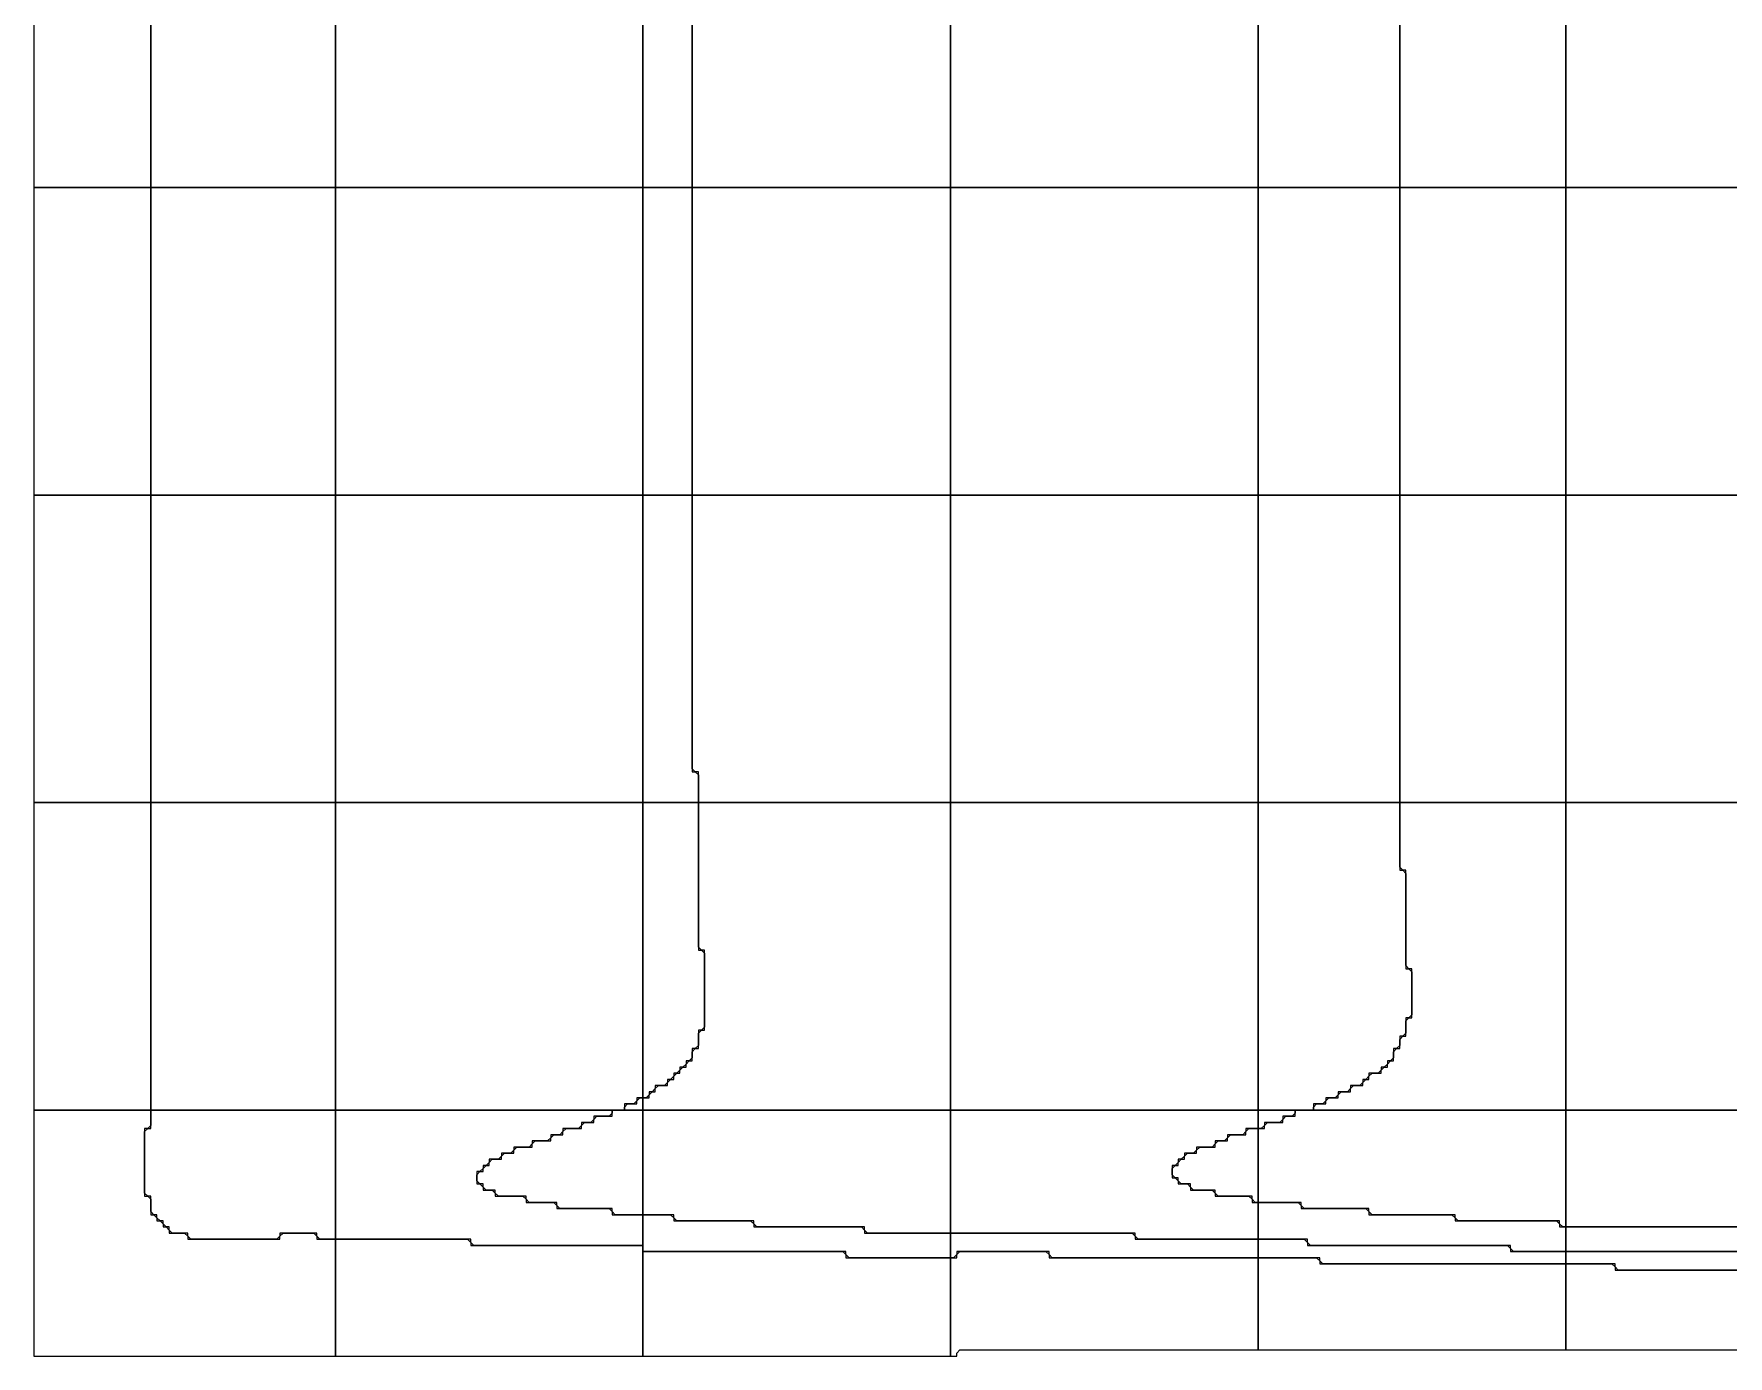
# Model space of a CAD drawing. Header units: metres. Extents: x -2.2 to 1, y -5.2 to 5.1.
# Drawn here: x -2.245 to -1.557, y -0.51 to 0.027 of the extents above; entities that cross this region are included whole.
import ezdxf

# ---------------------------------------------------------------- set-up
doc = ezdxf.new("R2010")
doc.units = ezdxf.units.M

msp = doc.modelspace()

# ---------------------------------------------------------------- linework, layer by layer
at = {"layer": '10', "color": 2}
for points in [[(-2.24543, -0.0355, 0), (-2.19793, -0.0355, 0), (-2.19793, 0.0895, 0), (-2.24543, 0.0895, 0), (-2.24543, -0.0355, 0)], [(-2.24543, -0.1605, 0), (-2.19793, -0.1605, 0), (-2.19793, -0.0355, 0), (-2.24543, -0.0355, 0), (-2.24543, -0.1605, 0)], [(-2.24543, -0.2855, 0), (-2.19793, -0.2855, 0), (-2.19793, -0.1605, 0), (-2.24543, -0.1605, 0), (-2.24543, -0.2855, 0)], [(-2.24543, -0.4105, 0), (-2.19793, -0.4105, 0), (-2.19793, -0.2855, 0), (-2.24543, -0.2855, 0), (-2.24543, -0.4105, 0)], [(-2.24543, -0.5105, 0), (-2.12293, -0.5105, 0), (-2.12293, -0.463, 0), (-2.12918, -0.463, 0), (-2.13043, -0.46175, 0), (-2.13043, -0.4605, 0), (-2.14543, -0.4605, 0), (-2.14543, -0.46175, 0), (-2.14668, -0.463, 0), (-2.18168, -0.463, 0), (-2.18293, -0.46175, 0), (-2.18293, -0.4605, 0), (-2.18918, -0.4605, 0), (-2.19043, -0.45925, 0), (-2.19043, -0.458, 0), (-2.19168, -0.458, 0), (-2.19293, -0.45675, 0), (-2.19293, -0.4555, 0), (-2.19418, -0.4555, 0), (-2.19543, -0.45425, 0), (-2.19543, -0.453, 0), (-2.19668, -0.453, 0), (-2.19793, -0.45175, 0), (-2.19793, -0.4455, 0), (-2.19918, -0.4455, 0), (-2.20043, -0.44425, 0), (-2.20043, -0.41925, 0), (-2.19918, -0.418, 0), (-2.19793, -0.418, 0), (-2.19793, -0.4105, 0), (-2.24543, -0.4105, 0), (-2.24543, -0.5105, 0)], [(-2.12293, -0.5105, 0), (-1.99793, -0.5105, 0), (-1.99793, -0.4655, 0), (-2.06668, -0.4655, 0), (-2.06793, -0.46425, 0), (-2.06793, -0.463, 0), (-2.12293, -0.463, 0), (-2.12293, -0.5105, 0)], [(-1.99793, -0.5105, 0), (-1.87293, -0.5105, 0), (-1.87293, -0.4705, 0), (-1.91418, -0.4705, 0), (-1.91543, -0.46925, 0), (-1.91543, -0.468, 0), (-1.99793, -0.468, 0), (-1.99793, -0.5105, 0)], [(-1.87293, -0.5105, 0), (-1.87043, -0.5105, 0), (-1.87043, -0.50925, 0), (-1.86918, -0.508, 0), (-1.74793, -0.508, 0), (-1.74793, -0.4705, 0), (-1.83168, -0.4705, 0), (-1.83293, -0.46925, 0), (-1.83293, -0.468, 0), (-1.87043, -0.468, 0), (-1.87043, -0.46925, 0), (-1.87168, -0.4705, 0), (-1.87293, -0.4705, 0), (-1.87293, -0.5105, 0)], [(-1.74793, -0.508, 0), (-1.62293, -0.508, 0), (-1.62293, -0.473, 0), (-1.72168, -0.473, 0), (-1.72293, -0.47175, 0), (-1.72293, -0.4705, 0), (-1.74793, -0.4705, 0), (-1.74793, -0.508, 0)], [(-1.62293, -0.508, 0), (-1.49793, -0.508, 0), (-1.49793, -0.488, 0), (-1.50168, -0.488, 0), (-1.50293, -0.48675, 0), (-1.50293, -0.4855, 0), (-1.50668, -0.4855, 0), (-1.50793, -0.48425, 0), (-1.50793, -0.483, 0), (-1.51168, -0.483, 0), (-1.51293, -0.48175, 0), (-1.51293, -0.4805, 0), (-1.51918, -0.4805, 0), (-1.52043, -0.47925, 0), (-1.52043, -0.478, 0), (-1.53168, -0.478, 0), (-1.53293, -0.47675, 0), (-1.53293, -0.4755, 0), (-1.60168, -0.4755, 0), (-1.60293, -0.47425, 0), (-1.60293, -0.473, 0), (-1.62293, -0.473, 0), (-1.62293, -0.508, 0)]]:
    msp.add_polyline3d(points, dxfattribs=at)
at = {"layer": '7', "color": 1}
for points in [[(-1.69043, -0.0355, 0), (-1.62293, -0.0355, 0), (-1.62293, 0.0895, 0), (-1.69043, 0.0895, 0), (-1.69043, -0.0355, 0)], [(-1.62293, -0.0355, 0), (-1.54043, -0.0355, 0), (-1.54043, 0.0895, 0), (-1.62293, 0.0895, 0), (-1.62293, -0.0355, 0)], [(-1.69043, -0.1605, 0), (-1.62293, -0.1605, 0), (-1.62293, -0.0355, 0), (-1.69043, -0.0355, 0), (-1.69043, -0.1605, 0)], [(-1.62293, -0.1605, 0), (-1.53293, -0.1605, 0), (-1.53293, -0.158, 0), (-1.53418, -0.158, 0), (-1.53543, -0.15675, 0), (-1.53543, -0.1505, 0), (-1.53668, -0.1505, 0), (-1.53793, -0.14925, 0), (-1.53793, -0.138, 0), (-1.53918, -0.138, 0), (-1.54043, -0.13675, 0), (-1.54043, -0.0355, 0), (-1.62293, -0.0355, 0), (-1.62293, -0.1605, 0)], [(-1.69043, -0.2855, 0), (-1.62293, -0.2855, 0), (-1.62293, -0.1605, 0), (-1.69043, -0.1605, 0), (-1.69043, -0.2855, 0)], [(-1.53293, -0.1605, 0), (-1.62293, -0.1605, 0), (-1.62293, -0.2855, 0)], [(-1.72543, -0.4105, 0), (-1.62293, -0.4105, 0), (-1.62293, -0.2855, 0), (-1.69043, -0.2855, 0), (-1.69043, -0.313, 0), (-1.68918, -0.313, 0), (-1.68793, -0.31425, 0), (-1.68793, -0.353, 0), (-1.68668, -0.353, 0), (-1.68543, -0.35425, 0), (-1.68543, -0.37175, 0), (-1.68668, -0.373, 0), (-1.68793, -0.373, 0), (-1.68793, -0.37925, 0), (-1.68918, -0.3805, 0), (-1.69043, -0.3805, 0), (-1.69043, -0.38425, 0), (-1.69168, -0.3855, 0), (-1.69293, -0.3855, 0), (-1.69293, -0.38925, 0), (-1.69418, -0.3905, 0), (-1.69543, -0.3905, 0), (-1.69543, -0.39175, 0), (-1.69668, -0.393, 0), (-1.69793, -0.393, 0), (-1.69793, -0.39425, 0), (-1.69918, -0.3955, 0), (-1.70293, -0.3955, 0), (-1.70293, -0.39675, 0), (-1.70418, -0.398, 0), (-1.70543, -0.398, 0), (-1.70543, -0.39925, 0), (-1.70668, -0.4005, 0), (-1.71043, -0.4005, 0), (-1.71043, -0.40175, 0), (-1.71168, -0.403, 0), (-1.71543, -0.403, 0), (-1.71543, -0.40425, 0), (-1.71668, -0.4055, 0), (-1.72043, -0.4055, 0), (-1.72043, -0.40675, 0), (-1.72168, -0.408, 0), (-1.72543, -0.408, 0), (-1.72543, -0.4105, 0)], [(-1.62293, -0.4105, 0), (-1.49793, -0.4105, 0), (-1.49793, -0.2855, 0), (-1.62293, -0.2855, 0), (-1.62293, -0.4105, 0)], [(-1.62293, -0.2855, 0), (-1.49793, -0.2855, 0)], [(-1.74793, -0.448, 0), (-1.73168, -0.448, 0), (-1.73043, -0.44925, 0), (-1.73043, -0.4505, 0), (-1.70418, -0.4505, 0), (-1.70293, -0.45175, 0), (-1.70293, -0.453, 0), (-1.66918, -0.453, 0), (-1.66793, -0.45425, 0), (-1.66793, -0.4555, 0), (-1.62668, -0.4555, 0), (-1.62543, -0.45675, 0), (-1.62543, -0.458, 0), (-1.62293, -0.458, 0), (-1.62293, -0.4105, 0), (-1.73293, -0.4105, 0), (-1.73293, -0.41175, 0), (-1.73418, -0.413, 0), (-1.73793, -0.413, 0), (-1.73793, -0.41425, 0), (-1.73918, -0.4155, 0), (-1.74543, -0.4155, 0), (-1.74543, -0.41675, 0), (-1.74668, -0.418, 0), (-1.74793, -0.418, 0), (-1.74793, -0.448, 0)], [(-1.62293, -0.458, 0), (-1.54168, -0.458, 0), (-1.54043, -0.45925, 0), (-1.54043, -0.4605, 0), (-1.52168, -0.4605, 0), (-1.52043, -0.46175, 0), (-1.52043, -0.463, 0), (-1.51168, -0.463, 0), (-1.51043, -0.46425, 0), (-1.51043, -0.4655, 0), (-1.50418, -0.4655, 0), (-1.50293, -0.46675, 0), (-1.50293, -0.468, 0), (-1.49793, -0.468, 0), (-1.49793, -0.4105, 0), (-1.62293, -0.4105, 0), (-1.62293, -0.458, 0)], [(-1.78293, -0.438, 0), (-1.78168, -0.438, 0), (-1.78043, -0.43925, 0), (-1.78043, -0.4405, 0), (-1.77668, -0.4405, 0), (-1.77543, -0.44175, 0), (-1.77543, -0.443, 0), (-1.76668, -0.443, 0), (-1.76543, -0.44425, 0), (-1.76543, -0.4455, 0), (-1.75168, -0.4455, 0), (-1.75043, -0.44675, 0), (-1.75043, -0.448, 0), (-1.74793, -0.448, 0), (-1.74793, -0.418, 0), (-1.75293, -0.418, 0), (-1.75293, -0.41925, 0), (-1.75418, -0.4205, 0), (-1.76043, -0.4205, 0), (-1.76043, -0.42175, 0), (-1.76168, -0.423, 0), (-1.76543, -0.423, 0), (-1.76543, -0.42425, 0), (-1.76668, -0.4255, 0), (-1.77293, -0.4255, 0), (-1.77293, -0.42675, 0), (-1.77418, -0.428, 0), (-1.77793, -0.428, 0), (-1.77793, -0.42925, 0), (-1.77918, -0.4305, 0), (-1.78043, -0.4305, 0), (-1.78043, -0.43175, 0), (-1.78168, -0.433, 0), (-1.78293, -0.433, 0), (-1.78293, -0.438, 0)]]:
    msp.add_polyline3d(points, dxfattribs=at)
at = {"layer": '8', "color": 3}
for points in [[(-1.97793, -0.0355, 0), (-1.87293, -0.0355, 0), (-1.87293, 0.0895, 0), (-1.97793, 0.0895, 0), (-1.97793, -0.0355, 0)], [(-1.87293, -0.0355, 0), (-1.74793, -0.0355, 0), (-1.74793, 0.0895, 0), (-1.87293, 0.0895, 0), (-1.87293, -0.0355, 0)], [(-1.74793, -0.0355, 0), (-1.69043, -0.0355, 0), (-1.69043, 0.0895, 0), (-1.74793, 0.0895, 0), (-1.74793, -0.0355, 0)], [(-1.97793, -0.1605, 0), (-1.87293, -0.1605, 0), (-1.87293, -0.0355, 0), (-1.97793, -0.0355, 0), (-1.97793, -0.1605, 0)], [(-1.87293, -0.1605, 0), (-1.74793, -0.1605, 0), (-1.74793, -0.0355, 0), (-1.87293, -0.0355, 0), (-1.87293, -0.1605, 0)], [(-1.74793, -0.1605, 0), (-1.69043, -0.1605, 0), (-1.69043, -0.0355, 0), (-1.74793, -0.0355, 0), (-1.74793, -0.1605, 0)], [(-1.97793, -0.273, 0), (-1.97668, -0.273, 0), (-1.97543, -0.27425, 0), (-1.97543, -0.2855, 0), (-1.87293, -0.2855, 0), (-1.87293, -0.1605, 0), (-1.97793, -0.1605, 0), (-1.97793, -0.273, 0)], [(-1.87293, -0.2855, 0), (-1.74793, -0.2855, 0), (-1.74793, -0.1605, 0), (-1.87293, -0.1605, 0), (-1.87293, -0.2855, 0)], [(-1.74793, -0.2855, 0), (-1.69043, -0.2855, 0), (-1.69043, -0.1605, 0), (-1.74793, -0.1605, 0), (-1.74793, -0.2855, 0)], [(-1.99793, -0.4105, 0), (-1.87293, -0.4105, 0), (-1.87293, -0.2855, 0), (-1.97543, -0.2855, 0), (-1.97543, -0.3455, 0), (-1.97418, -0.3455, 0), (-1.97293, -0.34675, 0), (-1.97293, -0.37675, 0), (-1.97418, -0.378, 0), (-1.97543, -0.378, 0), (-1.97543, -0.38425, 0), (-1.97668, -0.3855, 0), (-1.97793, -0.3855, 0), (-1.97793, -0.38925, 0), (-1.97918, -0.3905, 0), (-1.98043, -0.3905, 0), (-1.98043, -0.39175, 0), (-1.98168, -0.393, 0), (-1.98293, -0.393, 0), (-1.98293, -0.39425, 0), (-1.98418, -0.3955, 0), (-1.98543, -0.3955, 0), (-1.98543, -0.39675, 0), (-1.98668, -0.398, 0), (-1.98793, -0.398, 0), (-1.98793, -0.39925, 0), (-1.98918, -0.4005, 0), (-1.99293, -0.4005, 0), (-1.99293, -0.40175, 0), (-1.99418, -0.403, 0), (-1.99543, -0.403, 0), (-1.99543, -0.40425, 0), (-1.99668, -0.4055, 0), (-1.99793, -0.4055, 0), (-1.99793, -0.4105, 0)], [(-1.87293, -0.4105, 0), (-1.74793, -0.4105, 0), (-1.74793, -0.2855, 0), (-1.87293, -0.2855, 0), (-1.87293, -0.4105, 0)], [(-1.74793, -0.4105, 0), (-1.72543, -0.4105, 0), (-1.72543, -0.40925, 0), (-1.72418, -0.408, 0), (-1.72043, -0.408, 0), (-1.72043, -0.40675, 0), (-1.71918, -0.4055, 0), (-1.71543, -0.4055, 0), (-1.71543, -0.40425, 0), (-1.71418, -0.403, 0), (-1.71043, -0.403, 0), (-1.71043, -0.40175, 0), (-1.70918, -0.4005, 0), (-1.70543, -0.4005, 0), (-1.70543, -0.39925, 0), (-1.70418, -0.398, 0), (-1.70293, -0.398, 0), (-1.70293, -0.39675, 0), (-1.70168, -0.3955, 0), (-1.69793, -0.3955, 0), (-1.69793, -0.39425, 0), (-1.69668, -0.393, 0), (-1.69543, -0.393, 0), (-1.69543, -0.39175, 0), (-1.69418, -0.3905, 0), (-1.69293, -0.3905, 0), (-1.69293, -0.38675, 0), (-1.69168, -0.3855, 0), (-1.69043, -0.3855, 0), (-1.69043, -0.38175, 0), (-1.68918, -0.3805, 0), (-1.68793, -0.3805, 0), (-1.68793, -0.37425, 0), (-1.68668, -0.373, 0), (-1.68543, -0.373, 0), (-1.68543, -0.353, 0), (-1.68668, -0.353, 0), (-1.68793, -0.35175, 0), (-1.68793, -0.313, 0), (-1.68918, -0.313, 0), (-1.69043, -0.31175, 0), (-1.69043, -0.2855, 0), (-1.74793, -0.2855, 0), (-1.74793, -0.4105, 0)], [(-2.00543, -0.4105, 0), (-1.99793, -0.4105, 0), (-1.99793, -0.4055, 0), (-2.00043, -0.4055, 0), (-2.00043, -0.40675, 0), (-2.00168, -0.408, 0), (-2.00543, -0.408, 0), (-2.00543, -0.4105, 0)], [(-2.06543, -0.4405, 0), (-2.06418, -0.4405, 0), (-2.06293, -0.44175, 0), (-2.06293, -0.443, 0), (-2.05918, -0.443, 0), (-2.05793, -0.44425, 0), (-2.05793, -0.4455, 0), (-2.04668, -0.4455, 0), (-2.04543, -0.44675, 0), (-2.04543, -0.448, 0), (-2.03418, -0.448, 0), (-2.03293, -0.44925, 0), (-2.03293, -0.4505, 0), (-2.01168, -0.4505, 0), (-2.01043, -0.45175, 0), (-2.01043, -0.453, 0), (-1.99793, -0.453, 0), (-1.99793, -0.4105, 0), (-2.01043, -0.4105, 0), (-2.01043, -0.41175, 0), (-2.01168, -0.413, 0), (-2.01793, -0.413, 0), (-2.01793, -0.41425, 0), (-2.01918, -0.4155, 0), (-2.02293, -0.4155, 0), (-2.02293, -0.41675, 0), (-2.02418, -0.418, 0), (-2.03043, -0.418, 0), (-2.03043, -0.41925, 0), (-2.03168, -0.4205, 0), (-2.03543, -0.4205, 0), (-2.03543, -0.42175, 0), (-2.03668, -0.423, 0), (-2.04293, -0.423, 0), (-2.04293, -0.42425, 0), (-2.04418, -0.4255, 0), (-2.05043, -0.4255, 0), (-2.05043, -0.42675, 0), (-2.05168, -0.428, 0), (-2.05543, -0.428, 0), (-2.05543, -0.42925, 0), (-2.05668, -0.4305, 0), (-2.06043, -0.4305, 0), (-2.06043, -0.43175, 0), (-2.06168, -0.433, 0), (-2.06293, -0.433, 0), (-2.06293, -0.43425, 0), (-2.06418, -0.4355, 0), (-2.06543, -0.4355, 0), (-2.06543, -0.4405, 0)], [(-1.99793, -0.453, 0), (-1.98668, -0.453, 0), (-1.98543, -0.45425, 0), (-1.98543, -0.4555, 0), (-1.95418, -0.4555, 0), (-1.95293, -0.45675, 0), (-1.95293, -0.458, 0), (-1.90918, -0.458, 0), (-1.90793, -0.45925, 0), (-1.90793, -0.4605, 0), (-1.87293, -0.4605, 0), (-1.87293, -0.4105, 0), (-1.99793, -0.4105, 0), (-1.99793, -0.453, 0)], [(-1.87293, -0.4605, 0), (-1.79918, -0.4605, 0), (-1.79793, -0.46175, 0), (-1.79793, -0.463, 0), (-1.74793, -0.463, 0), (-1.74793, -0.448, 0), (-1.74918, -0.448, 0), (-1.75043, -0.44675, 0), (-1.75043, -0.4455, 0), (-1.76418, -0.4455, 0), (-1.76543, -0.44425, 0), (-1.76543, -0.443, 0), (-1.77418, -0.443, 0), (-1.77543, -0.44175, 0), (-1.77543, -0.4405, 0), (-1.77918, -0.4405, 0), (-1.78043, -0.43925, 0), (-1.78043, -0.438, 0), (-1.78168, -0.438, 0), (-1.78293, -0.43675, 0), (-1.78293, -0.43425, 0), (-1.78168, -0.433, 0), (-1.78043, -0.433, 0), (-1.78043, -0.43175, 0), (-1.77918, -0.4305, 0), (-1.77793, -0.4305, 0), (-1.77793, -0.42925, 0), (-1.77668, -0.428, 0), (-1.77293, -0.428, 0), (-1.77293, -0.42675, 0), (-1.77168, -0.4255, 0), (-1.76543, -0.4255, 0), (-1.76543, -0.42425, 0), (-1.76418, -0.423, 0), (-1.76043, -0.423, 0), (-1.76043, -0.42175, 0), (-1.75918, -0.4205, 0), (-1.75293, -0.4205, 0), (-1.75293, -0.41925, 0), (-1.75168, -0.418, 0), (-1.74793, -0.418, 0), (-1.74793, -0.4105, 0), (-1.87293, -0.4105, 0), (-1.87293, -0.4605, 0)], [(-1.74793, -0.418, 0), (-1.74543, -0.418, 0), (-1.74543, -0.41675, 0), (-1.74418, -0.4155, 0), (-1.73793, -0.4155, 0), (-1.73793, -0.41425, 0), (-1.73668, -0.413, 0), (-1.73293, -0.413, 0), (-1.73293, -0.4105, 0), (-1.74793, -0.4105, 0), (-1.74793, -0.418, 0)], [(-1.74793, -0.463, 0), (-1.72918, -0.463, 0), (-1.72793, -0.46425, 0), (-1.72793, -0.4655, 0), (-1.64668, -0.4655, 0), (-1.64543, -0.46675, 0), (-1.64543, -0.468, 0), (-1.62293, -0.468, 0), (-1.62293, -0.458, 0), (-1.62418, -0.458, 0), (-1.62543, -0.45675, 0), (-1.62543, -0.4555, 0), (-1.66668, -0.4555, 0), (-1.66793, -0.45425, 0), (-1.66793, -0.453, 0), (-1.70168, -0.453, 0), (-1.70293, -0.45175, 0), (-1.70293, -0.4505, 0), (-1.72918, -0.4505, 0), (-1.73043, -0.44925, 0), (-1.73043, -0.448, 0), (-1.74793, -0.448, 0), (-1.74793, -0.463, 0)], [(-1.54043, -0.458, 0), (-1.62293, -0.458, 0), (-1.62293, -0.468, 0)], [(-1.62293, -0.468, 0), (-1.54168, -0.468, 0)]]:
    msp.add_polyline3d(points, dxfattribs=at)
at = {"layer": '9', "color": 5}
for points in [[(-2.19793, -0.0355, 0), (-2.12293, -0.0355, 0), (-2.12293, 0.0895, 0), (-2.19793, 0.0895, 0), (-2.19793, -0.0355, 0)], [(-2.12293, -0.0355, 0), (-1.99793, -0.0355, 0), (-1.99793, 0.0895, 0), (-2.12293, 0.0895, 0), (-2.12293, -0.0355, 0)], [(-1.99793, -0.0355, 0), (-1.97793, -0.0355, 0), (-1.97793, 0.0895, 0), (-1.99793, 0.0895, 0), (-1.99793, -0.0355, 0)], [(-2.19793, -0.1605, 0), (-2.12293, -0.1605, 0), (-2.12293, -0.0355, 0), (-2.19793, -0.0355, 0), (-2.19793, -0.1605, 0)], [(-2.12293, -0.1605, 0), (-1.99793, -0.1605, 0), (-1.99793, -0.0355, 0), (-2.12293, -0.0355, 0), (-2.12293, -0.1605, 0)], [(-1.99793, -0.1605, 0), (-1.97793, -0.1605, 0), (-1.97793, -0.0355, 0), (-1.99793, -0.0355, 0), (-1.99793, -0.1605, 0)], [(-2.19793, -0.2855, 0), (-2.12293, -0.2855, 0), (-2.12293, -0.1605, 0), (-2.19793, -0.1605, 0), (-2.19793, -0.2855, 0)], [(-2.12293, -0.2855, 0), (-1.99793, -0.2855, 0), (-1.99793, -0.1605, 0), (-2.12293, -0.1605, 0), (-2.12293, -0.2855, 0)], [(-1.99793, -0.2855, 0), (-1.97543, -0.2855, 0), (-1.97543, -0.273, 0), (-1.97668, -0.273, 0), (-1.97793, -0.27175, 0), (-1.97793, -0.1605, 0), (-1.99793, -0.1605, 0), (-1.99793, -0.2855, 0)], [(-2.19793, -0.4105, 0), (-2.12293, -0.4105, 0), (-2.12293, -0.2855, 0), (-2.19793, -0.2855, 0), (-2.19793, -0.4105, 0)], [(-2.12293, -0.4105, 0), (-2.00543, -0.4105, 0), (-2.00543, -0.40925, 0), (-2.00418, -0.408, 0), (-2.00043, -0.408, 0), (-2.00043, -0.40675, 0), (-1.99918, -0.4055, 0), (-1.99793, -0.4055, 0), (-1.99793, -0.2855, 0), (-2.12293, -0.2855, 0), (-2.12293, -0.4105, 0)], [(-1.99793, -0.4055, 0), (-1.99543, -0.4055, 0), (-1.99543, -0.40425, 0), (-1.99418, -0.403, 0), (-1.99293, -0.403, 0), (-1.99293, -0.40175, 0), (-1.99168, -0.4005, 0), (-1.98793, -0.4005, 0), (-1.98793, -0.39925, 0), (-1.98668, -0.398, 0), (-1.98543, -0.398, 0), (-1.98543, -0.39675, 0), (-1.98418, -0.3955, 0), (-1.98293, -0.3955, 0), (-1.98293, -0.39425, 0), (-1.98168, -0.393, 0), (-1.98043, -0.393, 0), (-1.98043, -0.39175, 0), (-1.97918, -0.3905, 0), (-1.97793, -0.3905, 0), (-1.97793, -0.38675, 0), (-1.97668, -0.3855, 0), (-1.97543, -0.3855, 0), (-1.97543, -0.37925, 0), (-1.97418, -0.378, 0), (-1.97293, -0.378, 0), (-1.97293, -0.3455, 0), (-1.97418, -0.3455, 0), (-1.97543, -0.34425, 0), (-1.97543, -0.2855, 0), (-1.99793, -0.2855, 0), (-1.99793, -0.4055, 0)], [(-2.20043, -0.4455, 0), (-2.19918, -0.4455, 0), (-2.19793, -0.44675, 0), (-2.19793, -0.453, 0), (-2.19668, -0.453, 0), (-2.19543, -0.45425, 0), (-2.19543, -0.4555, 0), (-2.19418, -0.4555, 0), (-2.19293, -0.45675, 0), (-2.19293, -0.458, 0), (-2.19168, -0.458, 0), (-2.19043, -0.45925, 0), (-2.19043, -0.4605, 0), (-2.18418, -0.4605, 0), (-2.18293, -0.46175, 0), (-2.18293, -0.463, 0), (-2.14543, -0.463, 0), (-2.14543, -0.46175, 0), (-2.14418, -0.4605, 0), (-2.13168, -0.4605, 0), (-2.13043, -0.46175, 0), (-2.13043, -0.463, 0), (-2.12293, -0.463, 0), (-2.12293, -0.4105, 0), (-2.19793, -0.4105, 0), (-2.19793, -0.41675, 0), (-2.19918, -0.418, 0), (-2.20043, -0.418, 0), (-2.20043, -0.4455, 0)], [(-2.12293, -0.463, 0), (-2.06918, -0.463, 0), (-2.06793, -0.46425, 0), (-2.06793, -0.4655, 0), (-1.99793, -0.4655, 0), (-1.99793, -0.453, 0), (-2.00918, -0.453, 0), (-2.01043, -0.45175, 0), (-2.01043, -0.4505, 0), (-2.03168, -0.4505, 0), (-2.03293, -0.44925, 0), (-2.03293, -0.448, 0), (-2.04418, -0.448, 0), (-2.04543, -0.44675, 0), (-2.04543, -0.4455, 0), (-2.05668, -0.4455, 0), (-2.05793, -0.44425, 0), (-2.05793, -0.443, 0), (-2.06168, -0.443, 0), (-2.06293, -0.44175, 0), (-2.06293, -0.4405, 0), (-2.06418, -0.4405, 0), (-2.06543, -0.43925, 0), (-2.06543, -0.43675, 0), (-2.06418, -0.4355, 0), (-2.06293, -0.4355, 0), (-2.06293, -0.43425, 0), (-2.06168, -0.433, 0), (-2.06043, -0.433, 0), (-2.06043, -0.43175, 0), (-2.05918, -0.4305, 0), (-2.05543, -0.4305, 0), (-2.05543, -0.42925, 0), (-2.05418, -0.428, 0), (-2.05043, -0.428, 0), (-2.05043, -0.42675, 0), (-2.04918, -0.4255, 0), (-2.04293, -0.4255, 0), (-2.04293, -0.42425, 0), (-2.04168, -0.423, 0), (-2.03543, -0.423, 0), (-2.03543, -0.42175, 0), (-2.03418, -0.4205, 0), (-2.03043, -0.4205, 0), (-2.03043, -0.41925, 0), (-2.02918, -0.418, 0), (-2.02293, -0.418, 0), (-2.02293, -0.41675, 0), (-2.02168, -0.4155, 0), (-2.01793, -0.4155, 0), (-2.01793, -0.41425, 0), (-2.01668, -0.413, 0), (-2.01043, -0.413, 0), (-2.01043, -0.4105, 0), (-2.12293, -0.4105, 0), (-2.12293, -0.463, 0)], [(-1.99793, -0.468, 0), (-1.91668, -0.468, 0), (-1.91543, -0.46925, 0), (-1.91543, -0.4705, 0), (-1.87293, -0.4705, 0), (-1.87293, -0.4605, 0), (-1.90668, -0.4605, 0), (-1.90793, -0.45925, 0), (-1.90793, -0.458, 0), (-1.95168, -0.458, 0), (-1.95293, -0.45675, 0), (-1.95293, -0.4555, 0), (-1.98418, -0.4555, 0), (-1.98543, -0.45425, 0), (-1.98543, -0.453, 0), (-1.99793, -0.453, 0), (-1.99793, -0.468, 0)], [(-1.87293, -0.4705, 0), (-1.87043, -0.4705, 0), (-1.87043, -0.46925, 0), (-1.86918, -0.468, 0), (-1.83418, -0.468, 0), (-1.83293, -0.46925, 0), (-1.83293, -0.4705, 0), (-1.74793, -0.4705, 0), (-1.74793, -0.463, 0), (-1.79668, -0.463, 0), (-1.79793, -0.46175, 0), (-1.79793, -0.4605, 0), (-1.87293, -0.4605, 0), (-1.87293, -0.4705, 0)], [(-1.74793, -0.4705, 0), (-1.72418, -0.4705, 0), (-1.72293, -0.47175, 0), (-1.72293, -0.473, 0), (-1.62293, -0.473, 0), (-1.62293, -0.468, 0), (-1.64418, -0.468, 0), (-1.64543, -0.46675, 0), (-1.64543, -0.4655, 0), (-1.72668, -0.4655, 0), (-1.72793, -0.46425, 0), (-1.72793, -0.463, 0), (-1.74793, -0.463, 0), (-1.74793, -0.4705, 0)], [(-1.54043, -0.468, 0), (-1.62293, -0.468, 0), (-1.62293, -0.473, 0)], [(-1.62293, -0.473, 0), (-1.60418, -0.473, 0), (-1.60293, -0.47425, 0), (-1.60293, -0.4755, 0), (-1.53418, -0.4755, 0)]]:
    msp.add_polyline3d(points, dxfattribs=at)

doc.saveas('drawing.dxf')
